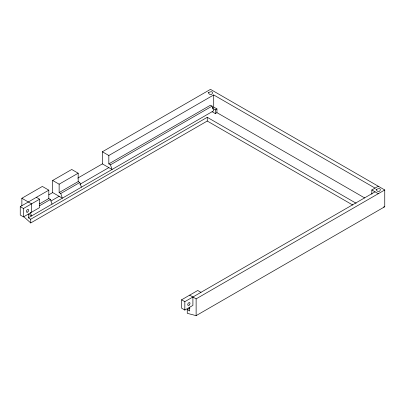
<?xml version="1.0" encoding="UTF-8"?>
<svg xmlns="http://www.w3.org/2000/svg" width="405" height="405" viewBox="0 0 405 405"><rect width="100%" height="100%" fill="white"/><g stroke="black" fill="none" stroke-linecap="round" stroke-linejoin="round"><path stroke-width="0.61" d="M21.865 205.715L21.865 198.263L42.358 186.432L48.808 190.158L48.808 198.541L39.624 203.842M59.135 192.577L60.75 193.509L62.365 198.166L52.68 192.577L52.68 180.468L71.72 169.477L78.175 173.203L78.175 181.587L59.135 192.577L59.135 184.194L78.175 173.203M77.745 178.109L102.379 163.888L102.379 151.774L210.489 89.358L384.75 189.97L384.75 206.737L196.126 315.642L187.252 313.313L187.252 309.582L189.985 308.008M36.384 197.331L39.614 199.194L39.614 207.578L23.475 216.893L20.25 215.03L20.25 206.646L48.808 190.158M102.379 151.774L108.834 155.5L213.713 94.952L375.07 188.107M20.25 206.646L23.475 208.509L39.614 199.194M48.878 194.775L52.68 192.577M108.834 155.5L108.834 163.888L210.489 105.199L212.098 106.13L213.713 110.788L28.32 217.824L28.32 214.098L31.544 215.961L30.334 212.468M39.619 205.71L50.422 199.473L52.037 204.13M60.75 193.509L79.79 182.518L81.405 187.176M108.834 163.888L110.449 164.82L212.098 106.13M50.984 201.012L59.135 196.303M79.82 184.366L108.834 167.614M212.64 107.679L213.713 107.062L216.943 108.925L216.943 112.651L364.728 197.974M212.64 108.302L215.328 109.856L216.943 108.925M28.32 217.824L30.739 219.221L207.259 117.308L356.111 203.249M212.098 111.719L215.328 113.582L216.943 112.651M23.267 216.28L30.739 222.947L207.259 121.034L352.831 205.077M192.901 297.007L192.901 305.39L184.832 310.048L181.607 308.185L181.607 299.801L197.741 290.486L200.966 292.349M371.841 194.162L371.841 189.97L378.295 186.244M181.607 299.801L184.832 301.664L375.07 191.833M189.672 295.144L196.126 298.87L384.75 189.97M383.515 207.011L384.75 206.737M371.841 189.97L378.295 193.696M102.379 163.888L112.058 169.477L110.449 164.82M78.175 181.587L79.79 182.518M52.68 180.468L59.135 184.194M48.808 198.541L50.422 199.473M21.865 198.263L31.544 203.852L31.544 212.235M187.252 309.582L189.672 310.979L189.672 307.253M215.328 109.856L215.328 113.582M213.713 94.952L213.713 107.062M207.259 117.308L207.259 121.034M196.126 298.87L196.126 315.642M184.832 301.664L184.832 310.048M30.739 219.221L30.739 222.947M23.475 208.509L23.475 216.893M208.281 92.745C211.754 98.623 215.733 88.634 208.281 92.745M376.098 189.616C379.465 195.519 383.616 185.556 376.098 189.616M189.16 305.087A1.6 0.921 -60 0 0 189.667 302.611A1.6 0.921 -60 0 0 187.773 304.287A1.6 0.921 -60 0 0 189.16 305.087M27.732 211.987A1.6 0.921 -60 0 0 28.36 209.486A1.6 0.921 -60 0 0 26.441 211.04A1.6 0.921 -60 0 0 27.732 211.987"/></g></svg>
